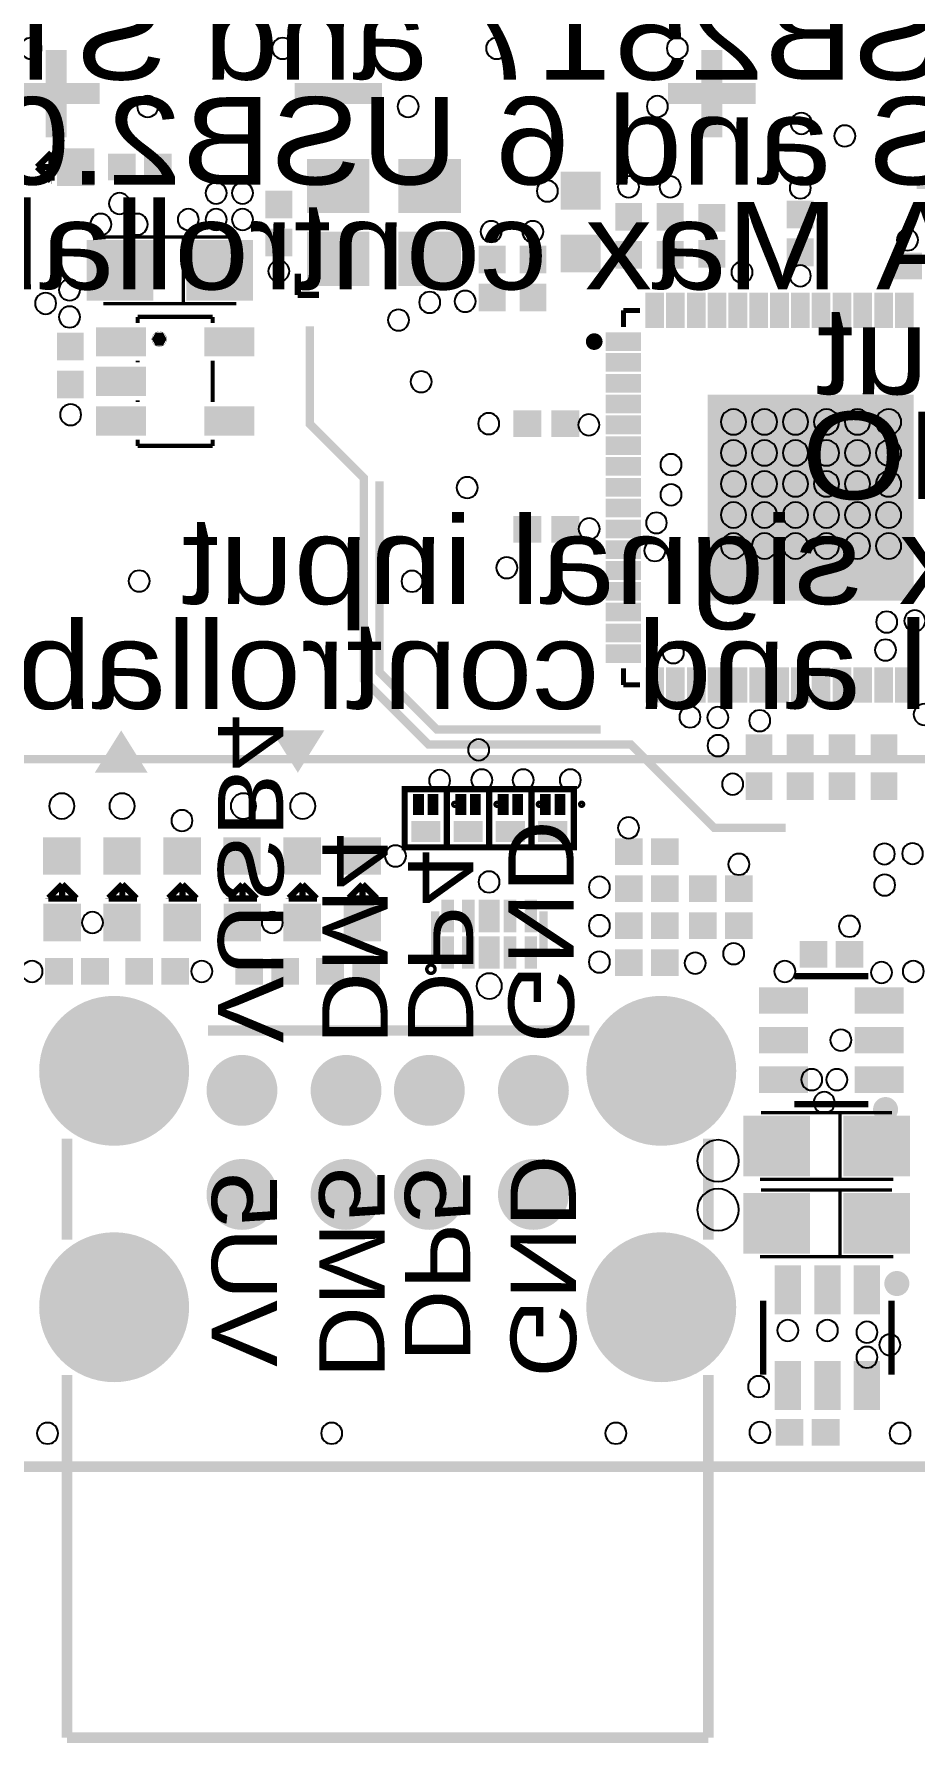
# Model space of a CAD drawing. Header units: millimetres. Extents: x -1 to 130, y -79 to 1.
# Drawn here: x 84.98 to 106.13, y -79.36 to -38.31 of the extents above; entities that cross this region are included whole.
import ezdxf
from ezdxf.enums import TextEntityAlignment as Align

# ---------------------------------------------------------------- set-up
doc = ezdxf.new("R2010")
doc.units = ezdxf.units.MM
doc.header["$MEASUREMENT"] = 0
for name, color, linetype, true_color in [('Board-Outline-Layer', 7, 'Continuous', 0xff00ff), ('Bottom-Silkscreen-Layer', 7, 'Continuous', 0x808000), ('Bottom-Solder-Mask-Layer', 7, 'Continuous', 0xff00ff), ('Multi-Layer', 7, 'Continuous', 0xc0c0c0), ('Top-Silkscreen-Layer', 7, 'Continuous', 0xffff00), ('Top-Solder-Mask-Layer', 7, 'Continuous', 0x800080)]:
    doc.layers.add(name, color=color, linetype=linetype, true_color=true_color)
doc.styles.get("Standard").update_dxf_attribs({"font": 'arial.ttf'})

msp = doc.modelspace()

# ---------------------------------------------------------------- hatches: boundary and pattern name
at = {"layer": 'Bottom-Solder-Mask-Layer'}
for points in [[(85.099, -63.216, 1), (88.701, -63.216, 1)], [(98.239, -63.216, 1), (101.841, -63.216, 1)], [(89.119, -63.686, 1), (90.821, -63.686, 1)], [(91.619, -63.686, 1), (93.321, -63.686, 1)], [(93.619, -63.686, 1), (95.321, -63.686, 1)], [(96.119, -63.686, 1), (97.821, -63.686, 1)], [(89.119, -66.186, 1), (90.821, -66.186, 1)], [(91.619, -66.186, 1), (93.321, -66.186, 1)], [(93.619, -66.186, 1), (95.321, -66.186, 1)], [(96.119, -66.186, 1), (97.821, -66.186, 1)], [(85.099, -68.896, 1), (88.701, -68.896, 1)], [(98.239, -68.896, 1), (101.841, -68.896, 1)]]:
    msp.add_hatch(color=256, dxfattribs=at).paths.add_polyline_path(points)
at = {"layer": 'Multi-Layer'}
for points in [[(85.15, -63.216, 1), (88.65, -63.216, 1)], [(85.15, -63.216, 1), (88.65, -63.216, 1)], [(85.15, -63.216, 1), (88.65, -63.216, 1)], [(98.29, -63.216, 1), (101.79, -63.216, 1)], [(98.29, -63.216, 1), (101.79, -63.216, 1)], [(98.29, -63.216, 1), (101.79, -63.216, 1)], [(89.17, -63.686, 1), (90.77, -63.686, 1)], [(89.17, -63.686, 1), (90.77, -63.686, 1)], [(89.17, -63.686, 1), (90.77, -63.686, 1)], [(91.67, -63.686, 1), (93.27, -63.686, 1)], [(91.67, -63.686, 1), (93.27, -63.686, 1)], [(91.67, -63.686, 1), (93.27, -63.686, 1)], [(93.67, -63.686, 1), (95.27, -63.686, 1)], [(93.67, -63.686, 1), (95.27, -63.686, 1)], [(93.67, -63.686, 1), (95.27, -63.686, 1)], [(96.17, -63.686, 1), (97.77, -63.686, 1)], [(96.17, -63.686, 1), (97.77, -63.686, 1)], [(96.17, -63.686, 1), (97.77, -63.686, 1)], [(89.17, -66.186, 1), (90.77, -66.186, 1)], [(89.17, -66.186, 1), (90.77, -66.186, 1)], [(89.17, -66.186, 1), (90.77, -66.186, 1)], [(91.67, -66.186, 1), (93.27, -66.186, 1)], [(91.67, -66.186, 1), (93.27, -66.186, 1)], [(91.67, -66.186, 1), (93.27, -66.186, 1)], [(93.67, -66.186, 1), (95.27, -66.186, 1)], [(93.67, -66.186, 1), (95.27, -66.186, 1)], [(93.67, -66.186, 1), (95.27, -66.186, 1)], [(96.17, -66.186, 1), (97.77, -66.186, 1)], [(96.17, -66.186, 1), (97.77, -66.186, 1)], [(96.17, -66.186, 1), (97.77, -66.186, 1)], [(85.15, -68.896, 1), (88.65, -68.896, 1)], [(85.15, -68.896, 1), (88.65, -68.896, 1)], [(85.15, -68.896, 1), (88.65, -68.896, 1)], [(98.29, -68.896, 1), (101.79, -68.896, 1)], [(98.29, -68.896, 1), (101.79, -68.896, 1)], [(98.29, -68.896, 1), (101.79, -68.896, 1)]]:
    msp.add_hatch(color=256, dxfattribs=at).paths.add_polyline_path(points)
at = {"layer": 'Top-Silkscreen-Layer'}
for points in [[(84.456, -39.484), (85.256, -39.484), (85.256, -38.684), (85.756, -38.684), (85.756, -39.484), (86.556, -39.484), (86.556, -39.984), (85.756, -39.984), (85.756, -40.784), (85.256, -40.784), (85.256, -39.984), (84.456, -39.984)], [(100.204, -39.484), (101.004, -39.484), (101.004, -38.684), (101.504, -38.684), (101.504, -39.484), (102.304, -39.484), (102.304, -39.984), (101.504, -39.984), (101.504, -40.784), (101.004, -40.784), (101.004, -39.984), (100.204, -39.984)], [(91.234, -39.484), (92.034, -39.484), (92.034, -39.484), (92.534, -39.484), (92.534, -39.484), (93.334, -39.484), (93.334, -39.984), (91.234, -39.984)], [(88.161, -45.634), (88.073, -45.789), (87.895, -45.789), (87.807, -45.634), (87.895, -45.479), (88.073, -45.479)], [(86.434, -56.053), (87.705, -56.053), (87.069, -55.037)], [(91.947, -55.037), (90.676, -55.037), (91.312, -56.053)]]:
    msp.add_hatch(color=256, dxfattribs=at).paths.add_polyline_path(points)
at = {"layer": 'Top-Solder-Mask-Layer'}
for points in [[(86.425, -41.956), (85.524, -41.956), (85.524, -41.054), (86.425, -41.054)], [(87.418, -41.179), (87.418, -41.821), (86.751, -41.821), (86.751, -41.179)], [(88.284, -41.179), (88.284, -41.821), (87.617, -41.821), (87.617, -41.179)], [(91.529, -42.608), (91.529, -41.306), (93.03, -41.306), (93.03, -42.608)], [(93.729, -42.608), (93.729, -41.306), (95.231, -41.306), (95.231, -42.608)], [(97.622, -41.615), (98.588, -41.615), (98.588, -42.523), (97.622, -42.523)], [(90.533, -42.066), (91.176, -42.066), (91.176, -42.734), (90.533, -42.734)], [(98.934, -42.364), (99.576, -42.364), (99.576, -43.032), (98.934, -43.032)], [(100.576, -43.032), (99.934, -43.032), (99.934, -42.364), (100.576, -42.364)], [(101.576, -43.055), (100.934, -43.055), (100.934, -42.388), (101.576, -42.388)], [(103.055, -42.304), (103.698, -42.304), (103.698, -42.972), (103.055, -42.972)], [(90.533, -42.978), (91.176, -42.978), (91.176, -43.646), (90.533, -43.646)], [(91.529, -44.358), (91.529, -43.056), (93.03, -43.056), (93.03, -44.358)], [(93.729, -44.358), (93.729, -43.056), (95.231, -43.056), (95.231, -44.358)], [(87.839, -43.253), (87.839, -44.713), (86.237, -44.713), (86.237, -43.253)], [(90.239, -43.253), (90.239, -44.713), (88.637, -44.713), (88.637, -43.253)], [(96.301, -44.055), (95.659, -44.055), (95.659, -43.387), (96.301, -43.387)], [(96.637, -43.387), (97.28, -43.387), (97.28, -44.055), (96.637, -44.055)], [(97.622, -43.122), (98.588, -43.122), (98.588, -44.03), (97.622, -44.03)], [(98.934, -43.276), (99.576, -43.276), (99.576, -43.944), (98.934, -43.944)], [(100.576, -43.944), (99.934, -43.944), (99.934, -43.276), (100.576, -43.276)], [(101.576, -43.921), (100.934, -43.921), (100.934, -43.253), (101.576, -43.253)], [(103.055, -43.216), (103.698, -43.216), (103.698, -43.884), (103.055, -43.884)], [(106.302, -43.558), (106.302, -44.2), (105.634, -44.2), (105.634, -43.558)], [(96.301, -44.967), (95.659, -44.967), (95.659, -44.299), (96.301, -44.299)], [(96.637, -44.299), (97.28, -44.299), (97.28, -44.967), (96.637, -44.967)], [(100.105, -45.369), (99.655, -45.369), (99.655, -44.519), (100.105, -44.519)], [(100.605, -45.369), (100.155, -45.369), (100.155, -44.519), (100.605, -44.519)], [(101.105, -45.369), (100.655, -45.369), (100.655, -44.519), (101.105, -44.519)], [(101.605, -45.369), (101.155, -45.369), (101.155, -44.519), (101.605, -44.519)], [(102.105, -45.369), (101.655, -45.369), (101.655, -44.519), (102.105, -44.519)], [(102.605, -45.369), (102.155, -45.369), (102.155, -44.519), (102.605, -44.519)], [(103.105, -45.369), (102.655, -45.369), (102.655, -44.519), (103.105, -44.519)], [(103.605, -45.369), (103.155, -45.369), (103.155, -44.519), (103.605, -44.519)], [(104.105, -45.369), (103.655, -45.369), (103.655, -44.519), (104.105, -44.519)], [(104.605, -45.369), (104.155, -45.369), (104.155, -44.519), (104.605, -44.519)], [(105.105, -45.369), (104.655, -45.369), (104.655, -44.519), (105.105, -44.519)], [(105.605, -45.369), (105.155, -45.369), (105.155, -44.519), (105.605, -44.519)], [(106.105, -45.369), (105.655, -45.369), (105.655, -44.519), (106.105, -44.519)], [(85.529, -45.479), (86.171, -45.479), (86.171, -46.147), (85.529, -46.147)], [(87.666, -45.349), (87.666, -46.051), (86.464, -46.051), (86.464, -45.349)], [(90.266, -45.349), (90.266, -46.051), (89.064, -46.051), (89.064, -45.349)], [(98.705, -45.919), (98.705, -45.469), (99.555, -45.469), (99.555, -45.919)], [(98.705, -46.419), (98.705, -45.969), (99.555, -45.969), (99.555, -46.419)], [(85.529, -46.391), (86.171, -46.391), (86.171, -47.059), (85.529, -47.059)], [(87.666, -46.299), (87.666, -47.001), (86.464, -47.001), (86.464, -46.299)], [(98.705, -46.919), (98.705, -46.469), (99.555, -46.469), (99.555, -46.919)], [(98.705, -47.419), (98.705, -46.969), (99.555, -46.969), (99.555, -47.419)], [(101.155, -51.919), (101.155, -46.969), (106.105, -46.969), (106.105, -51.919)], [(87.666, -47.249), (87.666, -47.951), (86.464, -47.951), (86.464, -47.249)], [(90.266, -47.249), (90.266, -47.951), (89.064, -47.951), (89.064, -47.249)], [(96.49, -47.987), (96.49, -47.345), (97.158, -47.345), (97.158, -47.987)], [(97.402, -47.987), (97.402, -47.345), (98.07, -47.345), (98.07, -47.987)], [(98.705, -47.919), (98.705, -47.469), (99.555, -47.469), (99.555, -47.919)], [(98.705, -48.419), (98.705, -47.969), (99.555, -47.969), (99.555, -48.419)], [(98.705, -48.919), (98.705, -48.469), (99.555, -48.469), (99.555, -48.919)], [(98.705, -49.419), (98.705, -48.969), (99.555, -48.969), (99.555, -49.419)], [(98.705, -49.919), (98.705, -49.469), (99.555, -49.469), (99.555, -49.919)], [(96.49, -50.527), (96.49, -49.885), (97.158, -49.885), (97.158, -50.527)], [(97.402, -50.527), (97.402, -49.885), (98.07, -49.885), (98.07, -50.527)], [(98.705, -50.419), (98.705, -49.969), (99.555, -49.969), (99.555, -50.419)], [(98.705, -50.919), (98.705, -50.469), (99.555, -50.469), (99.555, -50.919)], [(98.705, -51.419), (98.705, -50.969), (99.555, -50.969), (99.555, -51.419)], [(98.705, -51.919), (98.705, -51.469), (99.555, -51.469), (99.555, -51.919)], [(98.705, -52.419), (98.705, -51.969), (99.555, -51.969), (99.555, -52.419)], [(98.705, -52.919), (98.705, -52.469), (99.555, -52.469), (99.555, -52.919)], [(98.705, -53.419), (98.705, -52.969), (99.555, -52.969), (99.555, -53.419)], [(100.105, -54.369), (99.655, -54.369), (99.655, -53.519), (100.105, -53.519)], [(100.605, -54.369), (100.155, -54.369), (100.155, -53.519), (100.605, -53.519)], [(101.105, -54.369), (100.655, -54.369), (100.655, -53.519), (101.105, -53.519)], [(101.605, -54.369), (101.155, -54.369), (101.155, -53.519), (101.605, -53.519)], [(102.105, -54.369), (101.655, -54.369), (101.655, -53.519), (102.105, -53.519)], [(102.605, -54.369), (102.155, -54.369), (102.155, -53.519), (102.605, -53.519)], [(103.105, -54.369), (102.655, -54.369), (102.655, -53.519), (103.105, -53.519)], [(103.605, -54.369), (103.155, -54.369), (103.155, -53.519), (103.605, -53.519)], [(104.105, -54.369), (103.655, -54.369), (103.655, -53.519), (104.105, -53.519)], [(104.605, -54.369), (104.155, -54.369), (104.155, -53.519), (104.605, -53.519)], [(105.105, -54.369), (104.655, -54.369), (104.655, -53.519), (105.105, -53.519)], [(105.605, -54.369), (105.155, -54.369), (105.155, -53.519), (105.605, -53.519)], [(106.105, -54.369), (105.655, -54.369), (105.655, -53.519), (106.105, -53.519)], [(102.069, -55.131), (102.712, -55.131), (102.712, -55.799), (102.069, -55.799)], [(103.055, -55.131), (103.698, -55.131), (103.698, -55.799), (103.055, -55.799)], [(104.058, -55.131), (104.7, -55.131), (104.7, -55.799), (104.058, -55.799)], [(105.714, -55.799), (105.072, -55.799), (105.072, -55.131), (105.714, -55.131)], [(102.069, -56.043), (102.712, -56.043), (102.712, -56.711), (102.069, -56.711)], [(103.055, -56.043), (103.698, -56.043), (103.698, -56.711), (103.055, -56.711)], [(104.058, -56.043), (104.7, -56.043), (104.7, -56.711), (104.058, -56.711)], [(105.714, -56.711), (105.072, -56.711), (105.072, -56.043), (105.714, -56.043)], [(94.34, -56.565), (94.34, -57.065), (94.08, -57.065), (94.08, -56.565)], [(94.69, -56.565), (94.69, -57.065), (94.43, -57.065), (94.43, -56.565)], [(95.356, -56.565), (95.356, -57.065), (95.096, -57.065), (95.096, -56.565)], [(95.706, -56.565), (95.706, -57.065), (95.446, -57.065), (95.446, -56.565)], [(96.372, -56.565), (96.372, -57.065), (96.112, -57.065), (96.112, -56.565)], [(96.722, -56.565), (96.722, -57.065), (96.462, -57.065), (96.462, -56.565)], [(97.388, -56.565), (97.388, -57.065), (97.128, -57.065), (97.128, -56.565)], [(97.738, -56.565), (97.738, -57.065), (97.478, -57.065), (97.478, -56.565)], [(94.035, -57.715), (94.035, -57.215), (94.735, -57.215), (94.735, -57.715)], [(95.051, -57.715), (95.051, -57.215), (95.751, -57.215), (95.751, -57.715)], [(96.067, -57.715), (96.067, -57.215), (96.767, -57.215), (96.767, -57.715)], [(97.083, -57.715), (97.083, -57.215), (97.783, -57.215), (97.783, -57.715)], [(85.193, -58.505), (85.193, -57.603), (86.094, -57.603), (86.094, -58.505)], [(86.639, -58.505), (86.639, -57.603), (87.54, -57.603), (87.54, -58.505)], [(88.081, -58.505), (88.081, -57.603), (88.983, -57.603), (88.983, -58.505)], [(89.521, -58.505), (89.521, -57.603), (90.423, -57.603), (90.423, -58.505)], [(90.967, -58.505), (90.967, -57.603), (91.869, -57.603), (91.869, -58.505)], [(92.41, -58.505), (92.41, -57.603), (93.311, -57.603), (93.311, -58.505)], [(99.594, -57.632), (99.594, -58.274), (98.927, -58.274), (98.927, -57.632)], [(100.46, -57.632), (100.46, -58.274), (99.792, -58.274), (99.792, -57.632)], [(99.594, -58.521), (99.594, -59.163), (98.927, -59.163), (98.927, -58.521)], [(100.46, -58.521), (100.46, -59.163), (99.792, -59.163), (99.792, -58.521)], [(100.705, -59.163), (100.705, -58.521), (101.372, -58.521), (101.372, -59.163)], [(101.57, -59.163), (101.57, -58.521), (102.238, -58.521), (102.238, -59.163)], [(94.758, -59.885), (94.758, -59.103), (95.059, -59.103), (95.059, -59.885)], [(95.257, -59.885), (95.257, -59.103), (95.559, -59.103), (95.559, -59.885)], [(95.658, -59.885), (95.658, -59.103), (96.16, -59.103), (96.16, -59.885)], [(96.258, -59.885), (96.258, -59.103), (96.56, -59.103), (96.56, -59.885)], [(96.758, -59.885), (96.758, -59.103), (97.059, -59.103), (97.059, -59.885)], [(85.2, -60.104), (85.2, -59.202), (86.101, -59.202), (86.101, -60.104)], [(86.639, -60.104), (86.639, -59.202), (87.541, -59.202), (87.541, -60.104)], [(88.082, -60.104), (88.082, -59.202), (88.983, -59.202), (88.983, -60.104)], [(89.528, -60.104), (89.528, -59.202), (90.429, -59.202), (90.429, -60.104)], [(90.967, -60.104), (90.967, -59.202), (91.869, -59.202), (91.869, -60.104)], [(92.41, -60.104), (92.41, -59.202), (93.312, -59.202), (93.312, -60.104)], [(99.594, -59.41), (99.594, -60.052), (98.927, -60.052), (98.927, -59.41)], [(100.46, -59.41), (100.46, -60.052), (99.792, -60.052), (99.792, -59.41)], [(101.372, -59.41), (101.372, -60.052), (100.705, -60.052), (100.705, -59.41)], [(102.238, -59.41), (102.238, -60.052), (101.57, -60.052), (101.57, -59.41)], [(94.758, -60.765), (94.758, -59.984), (95.059, -59.984), (95.059, -60.765)], [(95.257, -60.765), (95.257, -59.984), (95.559, -59.984), (95.559, -60.765)], [(95.658, -60.765), (95.658, -59.984), (96.16, -59.984), (96.16, -60.765)], [(96.258, -60.765), (96.258, -59.984), (96.56, -59.984), (96.56, -60.765)], [(96.758, -60.765), (96.758, -59.983), (97.059, -59.983), (97.059, -60.765)], [(99.594, -60.299), (99.594, -60.941), (98.927, -60.941), (98.927, -60.299)], [(100.46, -60.299), (100.46, -60.941), (99.792, -60.941), (99.792, -60.299)], [(104.031, -60.096), (104.031, -60.738), (103.364, -60.738), (103.364, -60.096)], [(104.897, -60.096), (104.897, -60.738), (104.229, -60.738), (104.229, -60.096)], [(85.241, -61.149), (85.241, -60.508), (85.908, -60.508), (85.908, -61.149)], [(86.107, -61.149), (86.107, -60.508), (86.774, -60.508), (86.774, -61.149)], [(87.834, -60.508), (87.834, -61.149), (87.167, -61.149), (87.167, -60.508)], [(88.699, -60.508), (88.699, -61.149), (88.032, -61.149), (88.032, -60.508)], [(90.475, -60.508), (90.475, -61.149), (89.808, -61.149), (89.808, -60.508)], [(91.341, -60.508), (91.341, -61.149), (90.674, -61.149), (90.674, -60.508)], [(91.751, -61.149), (91.751, -60.508), (92.418, -60.508), (92.418, -61.149)], [(92.617, -61.149), (92.617, -60.508), (93.284, -60.508), (93.284, -61.149)], [(85.099, -63.216, 1), (88.701, -63.216, 1)], [(98.239, -63.216, 1), (101.841, -63.216, 1)], [(103.563, -61.845), (102.39, -61.845), (102.39, -61.211), (103.563, -61.211)], [(105.861, -61.845), (104.688, -61.845), (104.688, -61.211), (105.861, -61.211)], [(103.563, -62.795), (102.39, -62.795), (102.39, -62.161), (103.563, -62.161)], [(105.861, -62.795), (104.688, -62.795), (104.688, -62.161), (105.861, -62.161)], [(89.119, -63.686, 1), (90.821, -63.686, 1)], [(91.619, -63.686, 1), (93.321, -63.686, 1)], [(93.619, -63.686, 1), (95.321, -63.686, 1)], [(96.119, -63.686, 1), (97.821, -63.686, 1)], [(103.563, -63.745), (102.39, -63.745), (102.39, -63.111), (103.563, -63.111)], [(105.861, -63.745), (104.688, -63.745), (104.688, -63.111), (105.861, -63.111)], [(103.612, -64.292), (103.612, -65.752), (102.01, -65.752), (102.01, -64.292)], [(106.011, -64.292), (106.011, -65.752), (104.41, -65.752), (104.41, -64.292)], [(89.119, -66.186, 1), (90.821, -66.186, 1)], [(91.619, -66.186, 1), (93.321, -66.186, 1)], [(93.619, -66.186, 1), (95.321, -66.186, 1)], [(96.119, -66.186, 1), (97.821, -66.186, 1)], [(103.612, -66.148), (103.612, -67.609), (102.01, -67.609), (102.01, -66.148)], [(106.011, -66.148), (106.011, -67.609), (104.41, -67.609), (104.41, -66.148)], [(85.099, -68.896, 1), (88.701, -68.896, 1)], [(98.239, -68.896, 1), (101.841, -68.896, 1)], [(103.397, -67.893), (103.397, -69.066), (102.764, -69.066), (102.764, -67.893)], [(104.347, -67.893), (104.347, -69.066), (103.713, -69.066), (103.713, -67.893)], [(105.297, -67.893), (105.297, -69.066), (104.663, -69.066), (104.663, -67.893)], [(103.397, -70.191), (103.397, -71.364), (102.764, -71.364), (102.764, -70.191)], [(104.347, -70.191), (104.347, -71.364), (103.713, -71.364), (103.713, -70.191)], [(105.297, -70.191), (105.297, -71.364), (104.663, -71.364), (104.663, -70.191)], [(102.789, -72.224), (102.789, -71.583), (103.456, -71.583), (103.456, -72.224)], [(103.654, -72.224), (103.654, -71.583), (104.322, -71.583), (104.322, -72.224)]]:
    msp.add_hatch(color=256, dxfattribs=at).paths.add_polyline_path(points)

# ---------------------------------------------------------------- linework, layer by layer
at = {"layer": 'Board-Outline-Layer', "const_width": 0.254}
msp.add_lwpolyline([(129.998, 0.002), (0.002, 0.002), (0, 0), (0.079, -64.978), (7.809, -72.725), (122.275, -72.725), (130, -65), (130, 0)], close=True, dxfattribs=at)
at = {"layer": 'Bottom-Silkscreen-Layer', "const_width": 0.2}
msp.add_lwpolyline([(77.075, -54.725), (77.075, -38.025, -0.414), (78.075, -37.025), (123.275, -37.025, -0.414), (124.275, -38.025), (124.275, -54.725, -0.414), (123.275, -55.725), (78.075, -55.725, -0.414)], format="xyb", close=True, dxfattribs=at)
at = {"layer": 'Multi-Layer'}
for points in [[(84.649, -38.649, 1), (85.157, -38.649, 1)], [(90.694, -38.649, 1), (91.202, -38.649, 1)], [(95.832, -38.649, 1), (96.34, -38.649, 1)], [(100.174, -38.649, 1), (100.682, -38.649, 1)], [(87.452, -40.046, 1), (87.96, -40.046, 1)], [(93.706, -40.046, 1), (94.214, -40.046, 1)], [(99.693, -40.046, 1), (100.201, -40.046, 1)], [(103.151, -40.452, 1), (103.659, -40.452, 1)], [(104.194, -40.752, 1), (104.702, -40.752, 1)], [(89.095, -42.126, 1), (89.603, -42.126, 1)], [(89.73, -42.126, 1), (90.238, -42.126, 1)], [(97.051, -42.077, 1), (97.559, -42.077, 1)], [(99.001, -41.977, 1), (99.509, -41.977, 1)], [(100.001, -41.977, 1), (100.509, -41.977, 1)], [(103.126, -42.002, 1), (103.634, -42.002, 1)], [(86.775, -42.377, 1), (87.283, -42.377, 1)], [(86.325, -42.877, 1), (86.833, -42.877, 1)], [(87.2, -42.877, 1), (87.708, -42.877, 1)], [(88.426, -42.761, 1), (88.934, -42.761, 1)], [(89.095, -42.761, 1), (89.603, -42.761, 1)], [(89.73, -42.761, 1), (90.238, -42.761, 1)], [(95.701, -43.052, 1), (96.209, -43.052, 1)], [(96.701, -43.052, 1), (97.209, -43.052, 1)], [(105.701, -43.252, 1), (106.209, -43.252, 1)], [(90.601, -44.002, 1), (91.109, -44.002, 1)], [(101.726, -44.027, 1), (102.234, -44.027, 1)], [(103.126, -44.114, 1), (103.634, -44.114, 1)], [(85.575, -44.452, 1), (86.083, -44.452, 1)], [(85, -44.777, 1), (85.508, -44.777, 1)], [(94.226, -44.752, 1), (94.734, -44.752, 1)], [(95.076, -44.727, 1), (95.584, -44.727, 1)], [(85.575, -45.102, 1), (86.083, -45.102, 1)], [(93.476, -45.177, 1), (93.984, -45.177, 1)], [(94.02, -46.659, 1), (94.528, -46.659, 1)], [(85.6, -47.452, 1), (86.108, -47.452, 1)], [(95.643, -47.666, 1), (96.151, -47.666, 1)], [(98.047, -47.694, 1), (98.555, -47.694, 1)], [(100.021, -48.65, 1), (100.529, -48.65, 1)], [(95.126, -49.202, 1), (95.634, -49.202, 1)], [(100.021, -49.375, 1), (100.529, -49.375, 1)], [(98.055, -50.194, 1), (98.563, -50.194, 1)], [(99.675, -50.05, 1), (100.175, -50.05, 1)], [(99.633, -50.716, 1), (100.141, -50.716, 1)], [(96.076, -51.128, 1), (96.584, -51.128, 1)], [(87.247, -51.448, 1), (87.755, -51.448, 1)], [(93.801, -51.453, 1), (94.309, -51.453, 1)], [(105.201, -52.433, 1), (105.709, -52.433, 1)], [(105.876, -52.403, 1), (106.384, -52.403, 1)], [(100.076, -53.169, 1), (100.584, -53.169, 1)], [(105.173, -53.106, 1), (105.681, -53.106, 1)], [(100.476, -54.713, 1), (100.984, -54.713, 1)], [(101.145, -54.726, 1), (101.653, -54.726, 1)], [(102.151, -54.803, 1), (102.659, -54.803, 1)], [(106.101, -54.653, 1), (106.609, -54.653, 1)], [(95.401, -55.503, 1), (95.909, -55.503, 1)], [(101.151, -55.403, 1), (101.659, -55.403, 1)], [(94.463, -56.241, 1), (94.971, -56.241, 1)], [(95.476, -56.228, 1), (95.984, -56.228, 1)], [(96.471, -56.228, 1), (96.979, -56.228, 1)], [(97.601, -56.228, 1), (98.109, -56.228, 1)], [(101.501, -56.328, 1), (102.009, -56.328, 1)], [(85.339, -56.853, 1), (85.948, -56.853, 1)], [(86.785, -56.853, 1), (87.394, -56.853, 1)], [(88.275, -57.203, 1), (88.783, -57.203, 1)], [(99.001, -57.378, 1), (99.509, -57.378, 1)], [(93.403, -58.054, 1), (93.911, -58.054, 1)], [(105.151, -58.005, 1), (105.651, -58.005, 1)], [(105.826, -57.997, 1), (106.326, -57.997, 1)], [(101.651, -58.253, 1), (102.159, -58.253, 1)], [(95.651, -58.678, 1), (96.159, -58.678, 1)], [(98.301, -58.803, 1), (98.809, -58.803, 1)], [(105.151, -58.753, 1), (105.659, -58.753, 1)], [(86.125, -59.653, 1), (86.633, -59.653, 1)], [(90.444, -59.653, 1), (90.952, -59.653, 1)], [(98.301, -59.728, 1), (98.809, -59.728, 1)], [(104.309, -59.743, 1), (104.817, -59.743, 1)], [(98.301, -60.603, 1), (98.809, -60.603, 1)], [(101.526, -60.403, 1), (102.034, -60.403, 1)], [(84.675, -60.828, 1), (85.183, -60.828, 1)], [(88.751, -60.828, 1), (89.259, -60.828, 1)], [(100.601, -60.628, 1), (101.109, -60.628, 1)], [(102.754, -60.828, 1), (103.262, -60.828, 1)], [(105.076, -60.853, 1), (105.584, -60.853, 1)], [(105.84, -60.828, 1), (106.348, -60.828, 1)], [(104.101, -62.478, 1), (104.609, -62.478, 1)], [(103.401, -63.428, 1), (103.909, -63.428, 1)], [(104.003, -63.428, 1), (104.511, -63.428, 1)], [(103.701, -63.978, 1), (104.209, -63.978, 1)], [(100.905, -65.378, 1), (101.905, -65.378, 1)], [(100.905, -66.553, 1), (101.905, -66.553, 1)], [(102.826, -69.454, 1), (103.334, -69.454, 1)], [(103.776, -69.454, 1), (104.284, -69.454, 1)], [(104.726, -69.497, 1), (105.234, -69.497, 1)], [(105.276, -69.799, 1), (105.784, -69.799, 1)], [(104.726, -70.099, 1), (105.234, -70.099, 1)], [(102.126, -70.804, 1), (102.634, -70.804, 1)], [(85.047, -71.925, 1), (85.555, -71.925, 1)], [(91.872, -71.925, 1), (92.38, -71.925, 1)], [(98.697, -71.925, 1), (99.205, -71.925, 1)], [(102.156, -71.904, 1), (102.664, -71.904, 1)], [(105.522, -71.925, 1), (106.03, -71.925, 1)]]:
    msp.add_lwpolyline(points, format="xyb", close=True, dxfattribs=at)
for points in [[(101.47, -47.625, 1), (102.08, -47.625), (102.08, -47.625, 1), (101.47, -47.625)], [(102.215, -47.625, 1), (102.825, -47.625), (102.825, -47.625, 1), (102.215, -47.625)], [(102.96, -47.625, 1), (103.57, -47.625), (103.57, -47.625, 1), (102.96, -47.625)], [(103.705, -47.625, 1), (104.315, -47.625), (104.315, -47.625, 1), (103.705, -47.625)], [(104.45, -47.625, 1), (105.06, -47.625), (105.06, -47.625, 1), (104.45, -47.625)], [(105.195, -47.625, 1), (105.805, -47.625), (105.805, -47.625, 1), (105.195, -47.625)], [(101.47, -48.37, 1), (102.08, -48.37), (102.08, -48.37, 1), (101.47, -48.37)], [(102.215, -48.37, 1), (102.825, -48.37), (102.825, -48.37, 1), (102.215, -48.37)], [(102.96, -48.37, 1), (103.57, -48.37), (103.57, -48.37, 1), (102.96, -48.37)], [(103.705, -48.37, 1), (104.315, -48.37), (104.315, -48.37, 1), (103.705, -48.37)], [(104.45, -48.37, 1), (105.06, -48.37), (105.06, -48.37, 1), (104.45, -48.37)], [(105.195, -48.37, 1), (105.805, -48.37), (105.805, -48.37, 1), (105.195, -48.37)], [(101.47, -49.115, 1), (102.08, -49.115), (102.08, -49.115, 1), (101.47, -49.115)], [(102.215, -49.115, 1), (102.825, -49.115), (102.825, -49.115, 1), (102.215, -49.115)], [(102.96, -49.115, 1), (103.57, -49.115), (103.57, -49.115, 1), (102.96, -49.115)], [(103.705, -49.115, 1), (104.315, -49.115), (104.315, -49.115, 1), (103.705, -49.115)], [(104.45, -49.115, 1), (105.06, -49.115), (105.06, -49.115, 1), (104.45, -49.115)], [(105.195, -49.115, 1), (105.805, -49.115), (105.805, -49.115, 1), (105.195, -49.115)], [(101.47, -49.86, 1), (102.08, -49.86), (102.08, -49.86, 1), (101.47, -49.86)], [(102.215, -49.86, 1), (102.825, -49.86), (102.825, -49.86, 1), (102.215, -49.86)], [(102.96, -49.86, 1), (103.57, -49.86), (103.57, -49.86, 1), (102.96, -49.86)], [(103.705, -49.86, 1), (104.315, -49.86), (104.315, -49.86, 1), (103.705, -49.86)], [(104.45, -49.86, 1), (105.06, -49.86), (105.06, -49.86, 1), (104.45, -49.86)], [(105.195, -49.86, 1), (105.805, -49.86), (105.805, -49.86, 1), (105.195, -49.86)], [(101.47, -50.605, 1), (102.08, -50.605), (102.08, -50.605, 1), (101.47, -50.605)], [(102.215, -50.605, 1), (102.825, -50.605), (102.825, -50.605, 1), (102.215, -50.605)], [(102.96, -50.605, 1), (103.57, -50.605), (103.57, -50.605, 1), (102.96, -50.605)], [(103.705, -50.605, 1), (104.315, -50.605), (104.315, -50.605, 1), (103.705, -50.605)], [(104.45, -50.605, 1), (105.06, -50.605), (105.06, -50.605, 1), (104.45, -50.605)], [(105.195, -50.605, 1), (105.805, -50.605), (105.805, -50.605, 1), (105.195, -50.605)], [(89.7, -56.853, 1), (90.309, -56.853), (90.309, -56.853, 1), (89.7, -56.853)], [(91.125, -56.853, 1), (91.734, -56.853), (91.734, -56.853, 1), (91.125, -56.853)], [(95.604, -61.179, 1), (96.214, -61.179), (96.214, -61.179, 1), (95.604, -61.179)]]:
    msp.add_lwpolyline(points, format="xyb", dxfattribs=at)
at = {"layer": 'Top-Silkscreen-Layer'}
for points, const_width in [([(85.395, -41.159), (85.055, -41.499)], 0.15), ([(85.395, -41.159), (85.055, -41.499)], 0.15), ([(85.385, -41.829), (85.055, -41.499)], 0.15), ([(85.395, -41.499), (85.055, -41.499)], 0.15), ([(85.385, -41.829), (85.055, -41.499)], 0.15), ([(85.395, -41.499), (85.055, -41.499)], 0.15), ([(85.395, -41.149), (85.395, -41.159)], 0.15), ([(85.395, -41.149), (85.395, -41.829)], 0.15), ([(85.395, -41.149), (85.395, -41.159)], 0.15), ([(85.395, -41.149), (85.395, -41.829)], 0.15), ([(85.395, -41.829), (85.385, -41.829)], 0.15), ([(85.395, -41.829), (85.385, -41.829)], 0.15), ([(106.175, -41.925), (112.625, -41.925), (113.025, -42.325), (116.425, -42.325), (117.6, -43.5), (117.6, -53.7), (116.475, -54.825)], 0.2), ([(89.813, -43.183), (86.663, -43.183)], 0.08), ([(89.813, -43.183), (86.663, -43.183)], 0.08), ([(88.562, -43.183), (88.558, -44.783)], 0.08), ([(88.562, -43.183), (88.558, -44.783)], 0.08), ([(91.31, -44.064), (91.31, -44.572)], 0.152), ([(91.31, -44.064), (91.31, -44.572)], 0.152), ([(89.838, -44.783), (86.638, -44.783)], 0.08), ([(89.838, -44.783), (86.638, -44.783)], 0.08), ([(91.31, -44.572), (91.818, -44.572)], 0.152), ([(91.31, -44.572), (91.818, -44.572)], 0.152), ([(87.465, -45.246), (87.465, -45.1)], 0.1), ([(89.265, -45.1), (87.465, -45.1)], 0.1), ([(87.465, -45.246), (87.465, -45.1)], 0.1), ([(89.265, -45.1), (87.465, -45.1)], 0.1), ([(89.265, -45.246), (89.265, -45.1)], 0.1), ([(89.265, -45.246), (89.265, -45.1)], 0.1), ([(99.53, -44.944), (99.13, -44.944)], 0.12), ([(99.13, -44.944), (99.13, -45.344)], 0.12), ([(99.53, -44.944), (99.13, -44.944)], 0.12), ([(99.13, -44.944), (99.13, -45.344)], 0.12), ([(91.6, -45.325), (91.6, -47.675), (92.9, -48.975), (92.9, -53.825), (94.452, -55.377), (99.311, -55.377), (101.309, -57.375), (103.025, -57.375)], 0.2), ([(87.465, -46.196), (87.465, -46.154)], 0.1), ([(87.465, -46.196), (87.465, -46.154)], 0.1), ([(89.265, -47.146), (89.265, -46.154)], 0.1), ([(89.265, -47.146), (89.265, -46.154)], 0.1), ([(87.465, -47.146), (87.465, -47.104)], 0.1), ([(87.465, -47.146), (87.465, -47.104)], 0.1), ([(87.465, -48.2), (87.465, -48.054)], 0.1), ([(87.465, -48.2), (87.465, -48.054)], 0.1), ([(89.265, -48.2), (89.265, -48.054)], 0.1), ([(89.265, -48.2), (89.265, -48.054)], 0.1), ([(89.265, -48.2), (87.465, -48.2)], 0.1), ([(89.265, -48.2), (87.465, -48.2)], 0.1), ([(93.275, -49.05), (93.275, -53.638), (94.649, -55.012), (98.587, -55.012)], 0.2), ([(99.13, -53.544), (99.13, -53.944)], 0.12), ([(99.13, -53.544), (99.13, -53.944)], 0.12), ([(99.13, -53.944), (99.53, -53.944)], 0.12), ([(99.13, -53.944), (99.53, -53.944)], 0.12), ([(85.323, -59.064), (85.654, -58.734)], 0.15), ([(85.323, -59.064), (85.654, -58.734)], 0.15), ([(85.994, -59.074), (85.654, -58.734)], 0.15), ([(85.654, -59.074), (85.654, -58.734)], 0.15), ([(85.994, -59.074), (85.654, -58.734)], 0.15), ([(85.654, -59.074), (85.654, -58.734)], 0.15), ([(86.766, -59.064), (87.096, -58.734)], 0.15), ([(86.766, -59.064), (87.096, -58.734)], 0.15), ([(87.436, -59.074), (87.096, -58.734)], 0.15), ([(87.096, -59.074), (87.096, -58.734)], 0.15), ([(87.436, -59.074), (87.096, -58.734)], 0.15), ([(87.096, -59.074), (87.096, -58.734)], 0.15), ([(88.209, -59.064), (88.539, -58.734)], 0.15), ([(88.209, -59.064), (88.539, -58.734)], 0.15), ([(88.879, -59.074), (88.539, -58.734)], 0.15), ([(88.539, -59.074), (88.539, -58.734)], 0.15), ([(88.879, -59.074), (88.539, -58.734)], 0.15), ([(88.539, -59.074), (88.539, -58.734)], 0.15), ([(89.652, -59.064), (89.982, -58.734)], 0.15), ([(89.652, -59.064), (89.982, -58.734)], 0.15), ([(90.322, -59.074), (89.982, -58.734)], 0.15), ([(89.982, -59.074), (89.982, -58.734)], 0.15), ([(90.322, -59.074), (89.982, -58.734)], 0.15), ([(89.982, -59.074), (89.982, -58.734)], 0.15), ([(91.094, -59.064), (91.424, -58.734)], 0.15), ([(91.094, -59.064), (91.424, -58.734)], 0.15), ([(91.764, -59.074), (91.424, -58.734)], 0.15), ([(91.424, -59.074), (91.424, -58.734)], 0.15), ([(91.764, -59.074), (91.424, -58.734)], 0.15), ([(91.424, -59.074), (91.424, -58.734)], 0.15), ([(92.537, -59.064), (92.867, -58.734)], 0.15), ([(92.537, -59.064), (92.867, -58.734)], 0.15), ([(93.207, -59.074), (92.867, -58.734)], 0.15), ([(92.867, -59.074), (92.867, -58.734)], 0.15), ([(93.207, -59.074), (92.867, -58.734)], 0.15), ([(92.867, -59.074), (92.867, -58.734)], 0.15), ([(85.323, -59.074), (85.323, -59.064)], 0.15), ([(85.323, -59.074), (85.323, -59.064)], 0.15), ([(86.004, -59.074), (85.323, -59.074)], 0.15), ([(86.004, -59.074), (85.323, -59.074)], 0.15), ([(86.004, -59.074), (85.994, -59.074)], 0.15), ([(86.004, -59.074), (85.994, -59.074)], 0.15), ([(86.766, -59.074), (86.766, -59.064)], 0.15), ([(86.766, -59.074), (86.766, -59.064)], 0.15), ([(87.446, -59.074), (86.766, -59.074)], 0.15), ([(87.446, -59.074), (86.766, -59.074)], 0.15), ([(87.446, -59.074), (87.436, -59.074)], 0.15), ([(87.446, -59.074), (87.436, -59.074)], 0.15), ([(88.209, -59.074), (88.209, -59.064)], 0.15), ([(88.209, -59.074), (88.209, -59.064)], 0.15), ([(88.889, -59.074), (88.209, -59.074)], 0.15), ([(88.889, -59.074), (88.209, -59.074)], 0.15), ([(88.889, -59.074), (88.879, -59.074)], 0.15), ([(88.889, -59.074), (88.879, -59.074)], 0.15), ([(89.652, -59.074), (89.652, -59.064)], 0.15), ([(89.652, -59.074), (89.652, -59.064)], 0.15), ([(90.332, -59.074), (89.652, -59.074)], 0.15), ([(90.332, -59.074), (89.652, -59.074)], 0.15), ([(90.332, -59.074), (90.322, -59.074)], 0.15), ([(90.332, -59.074), (90.322, -59.074)], 0.15), ([(91.094, -59.074), (91.094, -59.064)], 0.15), ([(91.094, -59.074), (91.094, -59.064)], 0.15), ([(91.774, -59.074), (91.094, -59.074)], 0.15), ([(91.774, -59.074), (91.094, -59.074)], 0.15), ([(91.774, -59.074), (91.764, -59.074)], 0.15), ([(91.774, -59.074), (91.764, -59.074)], 0.15), ([(92.537, -59.074), (92.537, -59.064)], 0.15), ([(92.537, -59.074), (92.537, -59.064)], 0.15), ([(93.217, -59.074), (92.537, -59.074)], 0.15), ([(93.217, -59.074), (92.537, -59.074)], 0.15), ([(93.217, -59.074), (93.207, -59.074)], 0.15), ([(93.217, -59.074), (93.207, -59.074)], 0.15), ([(94.609, -59.384), (94.609, -60.484)], 0.2), ([(94.609, -59.384), (94.609, -60.484)], 0.2), ([(97.209, -59.384), (97.209, -60.484)], 0.2), ([(97.209, -59.384), (97.209, -60.484)], 0.2), ([(105.015, -60.939), (103.236, -60.939)], 0.152), ([(105.015, -60.939), (103.236, -60.939)], 0.152), ([(89.152, -62.246), (98.313, -62.246)], 0.254), ([(89.152, -62.246), (98.313, -62.246)], 0.254), ([(105.015, -64.017), (103.236, -64.017)], 0.152), ([(105.015, -64.017), (103.236, -64.017)], 0.152), ([(105.585, -64.222), (102.436, -64.222)], 0.08), ([(105.585, -64.222), (102.436, -64.222)], 0.08), ([(104.334, -64.222), (104.33, -65.822)], 0.08), ([(104.334, -64.222), (104.33, -65.822)], 0.08), ([(85.77, -67.269), (85.77, -64.842)], 0.254), ([(85.77, -67.269), (85.77, -64.842)], 0.254), ([(101.17, -67.269), (101.17, -64.842)], 0.254), ([(101.17, -67.269), (101.17, -64.842)], 0.254), ([(105.611, -65.822), (102.41, -65.822)], 0.08), ([(105.611, -65.822), (102.41, -65.822)], 0.08), ([(105.585, -66.078), (102.436, -66.078)], 0.08), ([(105.585, -66.078), (102.436, -66.078)], 0.08), ([(104.334, -66.078), (104.33, -67.678)], 0.08), ([(104.334, -66.078), (104.33, -67.678)], 0.08), ([(105.611, -67.678), (102.41, -67.678)], 0.08), ([(105.611, -67.678), (102.41, -67.678)], 0.08), ([(102.491, -68.739), (102.491, -70.518)], 0.152), ([(102.491, -68.739), (102.491, -70.518)], 0.152), ([(105.569, -68.739), (105.569, -70.518)], 0.152), ([(105.569, -68.739), (105.569, -70.518)], 0.152), ([(85.77, -79.236), (85.77, -70.522)], 0.254), ([(85.77, -79.236), (85.77, -70.522)], 0.254), ([(101.17, -70.522), (101.17, -79.236)], 0.254), ([(101.17, -70.522), (101.17, -79.236)], 0.254), ([(101.17, -79.236), (85.77, -79.236)], 0.254), ([(101.17, -79.236), (85.77, -79.236)], 0.254)]:
    msp.add_lwpolyline(points, dxfattribs=dict(at, const_width=const_width))
for points, const_width in [([(88.161, -45.634, -1.012), (87.807, -45.634, -1.012)], 0.00508), ([(95.042, -56.812, 1), (95.119, -56.812, 1)], 0.1), ([(95.042, -56.812, 1), (95.119, -56.812, 1)], 0.1), ([(96.058, -56.812, 1), (96.135, -56.812, 1)], 0.1), ([(96.058, -56.812, 1), (96.135, -56.812, 1)], 0.1), ([(97.074, -56.812, 1), (97.151, -56.812, 1)], 0.1), ([(97.074, -56.812, 1), (97.151, -56.812, 1)], 0.1), ([(98.09, -56.812, 1), (98.167, -56.812, 1)], 0.1), ([(98.09, -56.812, 1), (98.167, -56.812, 1)], 0.1), ([(94.467, -60.774, 1), (94.55, -60.774, 1)], 0.2), ([(94.467, -60.774, 1), (94.55, -60.774, 1)], 0.2), ([(105.277, -64.146, 1), (105.577, -64.146, 1)], 0.3), ([(105.277, -64.146, 1), (105.577, -64.146, 1)], 0.3), ([(105.548, -68.327, 1), (105.849, -68.327, 1)], 0.3), ([(105.548, -68.327, 1), (105.849, -68.327, 1)], 0.3)]:
    msp.add_lwpolyline(points, format="xyb", close=True, dxfattribs=dict(at, const_width=const_width))
at = {"layer": 'Top-Silkscreen-Layer', "const_width": 0.2}
msp.add_lwpolyline([(98.33, -45.694, 1), (98.53, -45.694), (98.53, -45.694, 1), (98.33, -45.694)], format="xyb", dxfattribs=at)
msp.add_lwpolyline([(98.33, -45.694, 1), (98.53, -45.694), (98.53, -45.694, 1), (98.33, -45.694)], format="xyb", dxfattribs=at)
at = {"layer": 'Top-Silkscreen-Layer', "const_width": 0.15}
for points in [[(93.877, -57.846), (93.877, -56.449), (94.893, -56.449), (94.893, -57.846)], [(93.877, -57.846), (93.877, -56.449), (94.893, -56.449), (94.893, -57.846)], [(94.893, -57.846), (94.893, -56.449), (95.909, -56.449), (95.909, -57.846)], [(94.893, -57.846), (94.893, -56.449), (95.909, -56.449), (95.909, -57.846)], [(95.909, -57.846), (95.909, -56.449), (96.925, -56.449), (96.925, -57.846)], [(95.909, -57.846), (95.909, -56.449), (96.925, -56.449), (96.925, -57.846)], [(96.925, -57.846), (96.925, -56.449), (97.941, -56.449), (97.941, -57.846)], [(96.925, -57.846), (96.925, -56.449), (97.941, -56.449), (97.941, -57.846)]]:
    msp.add_lwpolyline(points, close=True, dxfattribs=at)

# ---------------------------------------------------------------- texts
at = {"layer": 'Bottom-Silkscreen-Layer', "text_generation_flag": 2, "width": 1.1}
for s, p in [('Based on USB2517 and STM32F072', (123.675, -40.03)), ('6 x CANBUS and 6 USB2.0 interfaces', (123.675, -42.55)), ('6 x 24V 7.5A Max controllable power distribution', (123.675, -45.07)), ('4 x ADC input', (123.675, -47.59)), ('8 x general IO', (123.675, -50.11)), ('6 x 24V max signal input', (123.675, -52.63)), ('with optional and controllable power supply voltage', (123.675, -55.15))]:
    msp.add_text(s, height=2.1, dxfattribs=at).set_placement(p, align=Align.BOTTOM_LEFT)
for s, p in [('VUSB4', (88.925, -62.55)), ('GND', (95.9, -62.55)), ('DM4', (91.43, -62.586)), ('DP4', (93.487, -62.586)), ('DM5', (91.355, -70.608)), ('DP5', (93.413, -70.216)), ('GND', (95.953, -70.584)), ('VU5', (88.775, -70.332))]:
    msp.add_text(s, height=1.568, rotation=270, dxfattribs=at).set_placement(p, align=Align.BOTTOM_LEFT)

doc.saveas('drawing.dxf')
